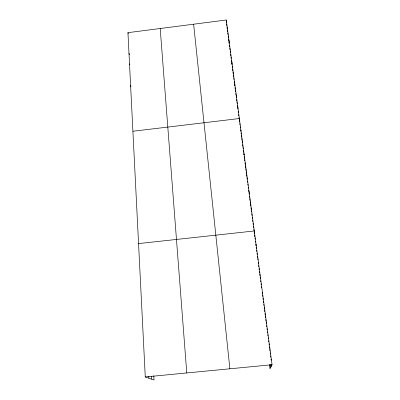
<?xml version="1.0" encoding="UTF-8"?>
<svg xmlns="http://www.w3.org/2000/svg" width="400" height="400" viewBox="0 0 400 400"><rect width="100%" height="100%" fill="white"/><g stroke="black" fill="none" stroke-linecap="round" stroke-linejoin="round"><path stroke-width="0.6" d="M249.035 191.39L249.19 194.355M250.755 204.335L250.735 205.985L250.57 204.76M252.485 218.57L252.505 217.525M254.205 233.565L254.295 230.97L138.56 243.58M256.07 245.595L256.115 244.68M257.885 259.925L257.97 258.655M269.725 349.19L269.915 348.63M153.795 375.71L154.035 380L145.27 376.955L127.95 32.665L226.28 20L272.05 364.73L269.985 368.865L269.42 364.56M132.905 131.25L239.365 118.53L239.465 121.94M145.27 376.955L272.05 364.73M130.605 85.525L131.025 86.69M129.515 63.84L129.85 64.815M128.985 53.27L129.48 54.765M127.95 32.665L128.275 33.7M226.59 23.9L226.825 25.69M226.985 26.885L227.225 28.68M227.38 29.875L227.62 31.665M227.775 32.86L228.02 34.68M228.18 35.895L228.42 37.72M228.585 38.935L228.825 40.755M228.985 41.97L229.145 43.185L229.015 40.58M229.395 45.04L229.64 46.895M229.8 48.13L230.05 49.985M230.21 51.22L230.375 52.455M230.62 54.285L230.855 56.07M231.01 57.255L231.17 58.445M231.405 60.225L231.64 62.005M231.8 63.195L231.955 64.38L231.84 61.88M232.195 66.195L232.44 68.005M232.6 69.215L232.84 71.025M233 72.235L233.24 74.045M233.4 75.255L233.645 77.1M233.805 78.33L233.97 79.56M234.215 81.4L234.46 83.245M234.62 84.475L234.785 85.705M235.025 87.505L235.26 89.285M235.415 90.47L235.575 91.655M235.81 93.435L236.045 95.21M236.205 96.395L236.36 97.585L236.275 95.26M236.6 99.395L236.84 101.205M237 102.41L237.16 103.615M237.4 105.425L237.64 107.235M238.205 111.505L238.37 112.735M238.615 114.575L238.775 115.805M239.02 117.65L239.185 118.875M239.43 120.72L239.59 121.935M239.83 123.755L239.99 124.97M240.235 126.79L240.395 128.005M240.635 129.825L240.795 131.04M241.04 132.87L241.205 134.105M241.365 135.34L241.61 137.195M241.775 138.43L242.02 140.285M242.185 141.52L242.35 142.755M242.595 144.59L242.83 146.385M242.99 147.58L243.15 148.775M243.385 150.565L243.625 152.36M243.78 153.555L243.94 154.75M244.18 156.55L244.42 158.38M244.585 159.595L244.745 160.81M244.985 162.635L245.23 164.46M245.39 165.68L245.63 167.505M245.79 168.705L246.025 170.475M246.18 171.655L246.415 173.425M246.575 174.605L246.81 176.375M246.965 177.555L247.2 179.325M247.435 181.105L247.595 182.31M247.835 184.11L247.995 185.315M248.23 187.115L248.39 188.32M248.63 190.125L248.79 191.325M249.435 196.19L249.595 197.415M249.76 198.64L250.005 200.475M250.165 201.7L250.41 203.54M250.97 207.775L251.21 209.56M251.365 210.75L251.525 211.945M251.76 213.73L252 215.515M252.235 217.305L252.395 218.495M252.635 220.305L252.795 221.515M253.035 223.34L253.195 224.55M253.435 226.37L253.6 227.585M253.84 229.405L254 230.62M254.24 232.44L254.405 233.68M254.57 234.915L254.815 236.77M254.98 238.01L255.145 239.245M255.39 241.1L255.555 242.34M255.8 244.195L255.965 245.43M256.205 247.255L256.365 248.465M256.605 250.275L256.765 251.48M257.005 253.29L257.165 254.495M257.405 256.305L257.565 257.51M258.215 262.385L258.375 263.615M258.62 265.46L258.785 266.69M259.03 268.535L259.19 269.765M259.435 271.61L259.6 272.84M259.76 274.07L260 275.875M260.16 277.08L260.4 278.88M260.64 280.685L260.8 281.885M261.04 283.69L261.195 284.895M261.435 286.695L261.595 287.9M262.165 292.18L262.405 294.02M262.57 295.245L262.73 296.47M262.975 298.31L263.14 299.535M263.385 301.375L263.545 302.605M263.785 304.415L263.945 305.62M264.185 307.42L264.425 309.22M264.58 310.425L264.74 311.625M264.98 313.425L265.22 315.23M265.38 316.43L265.54 317.63M265.78 319.455L266.025 321.295M266.185 322.52L266.35 323.745M266.595 325.585L266.755 326.81M267 328.65L267.16 329.875M267.405 331.715L267.57 332.94M267.81 334.755L267.97 335.96M268.21 337.765L268.365 338.965M268.605 340.77L268.765 341.975M269.005 343.78L269.165 344.98M269.405 346.785L269.565 347.99M269.805 349.805L269.965 351.035M270.21 352.875L270.375 354.105M270.62 355.945L270.78 357.175M271.025 359.015L271.19 360.245M270.955 364.655L271.195 366.445M270.165 364.68L270.565 367.705M193.63 24.205L229.88 368.795M160.2 28.51L186.775 372.95M226.28 20L226.43 22.705M151.415 376.13L151.575 379.145M227.635 30.205L227.72 31.795M148.81 376.36L148.905 378.215M230.415 51.14L230.49 52.67M233.295 72.81L233.345 74.035M234.77 83.935L234.84 85.725M237.805 106.79L237.88 109.05M240.905 130.13L240.93 131.19M242.47 141.94L242.495 142.965M244.07 153.965L244.085 154.955M245.695 166.21L245.705 167.635"/></g></svg>
